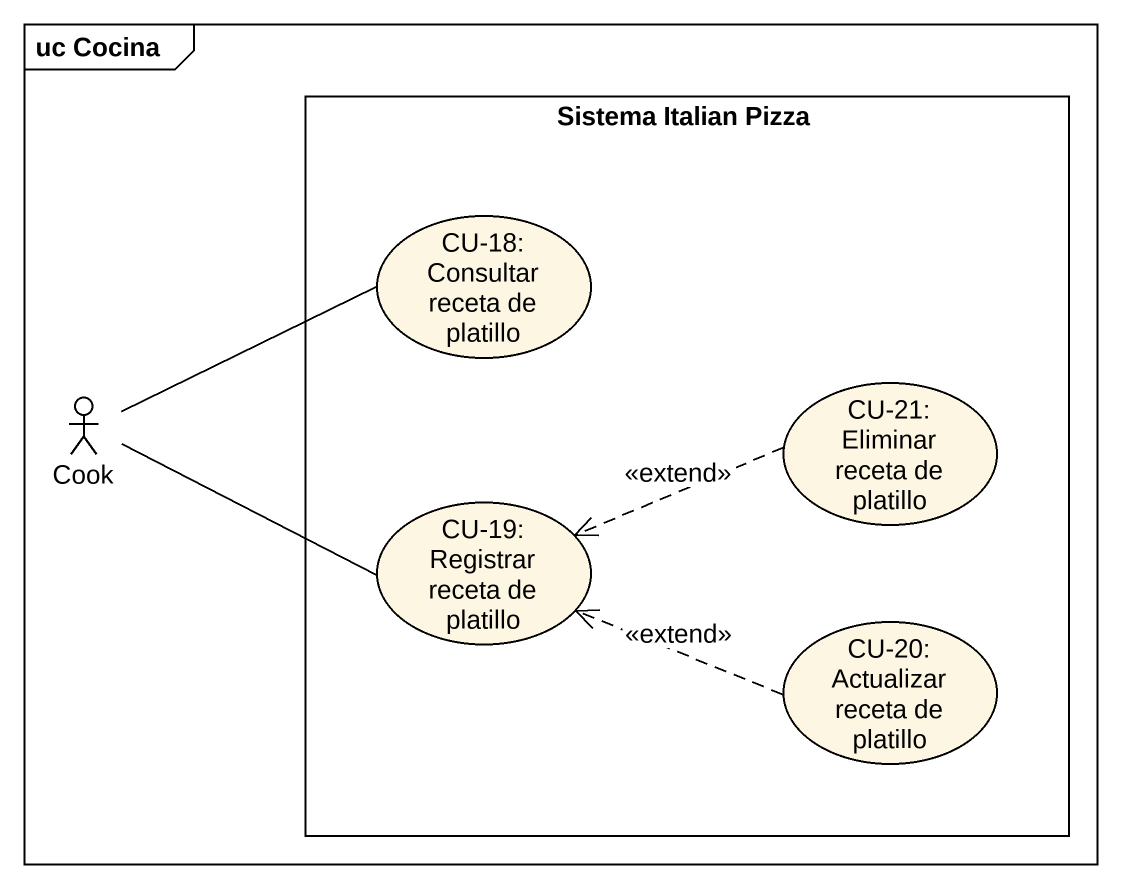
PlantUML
@startuml
mainframe uc Cocina
rectangle "Sistema Italian Pizza" as Sistema_Italian_Pizza {
  usecase "CU-18: Consultar receta de platillo" as CU_18_Consultar_receta_de
  usecase "CU-21: Eliminar receta de platillo" as CU_21_Eliminar_receta_de
  usecase "CU-19: Registrar receta de platillo" as CU_19_Registrar_receta_de
  usecase "CU-20: Actualizar receta de platillo" as CU_20_Actualizar_receta_de
}
actor Cook
Cook -right- CU_18_Consultar_receta_de
Cook -right- CU_19_Registrar_receta_de
CU_21_Eliminar_receta_de .left.> CU_19_Registrar_receta_de : <<extend>>
CU_20_Actualizar_receta_de .left.> CU_19_Registrar_receta_de : <<extend>>
@enduml
